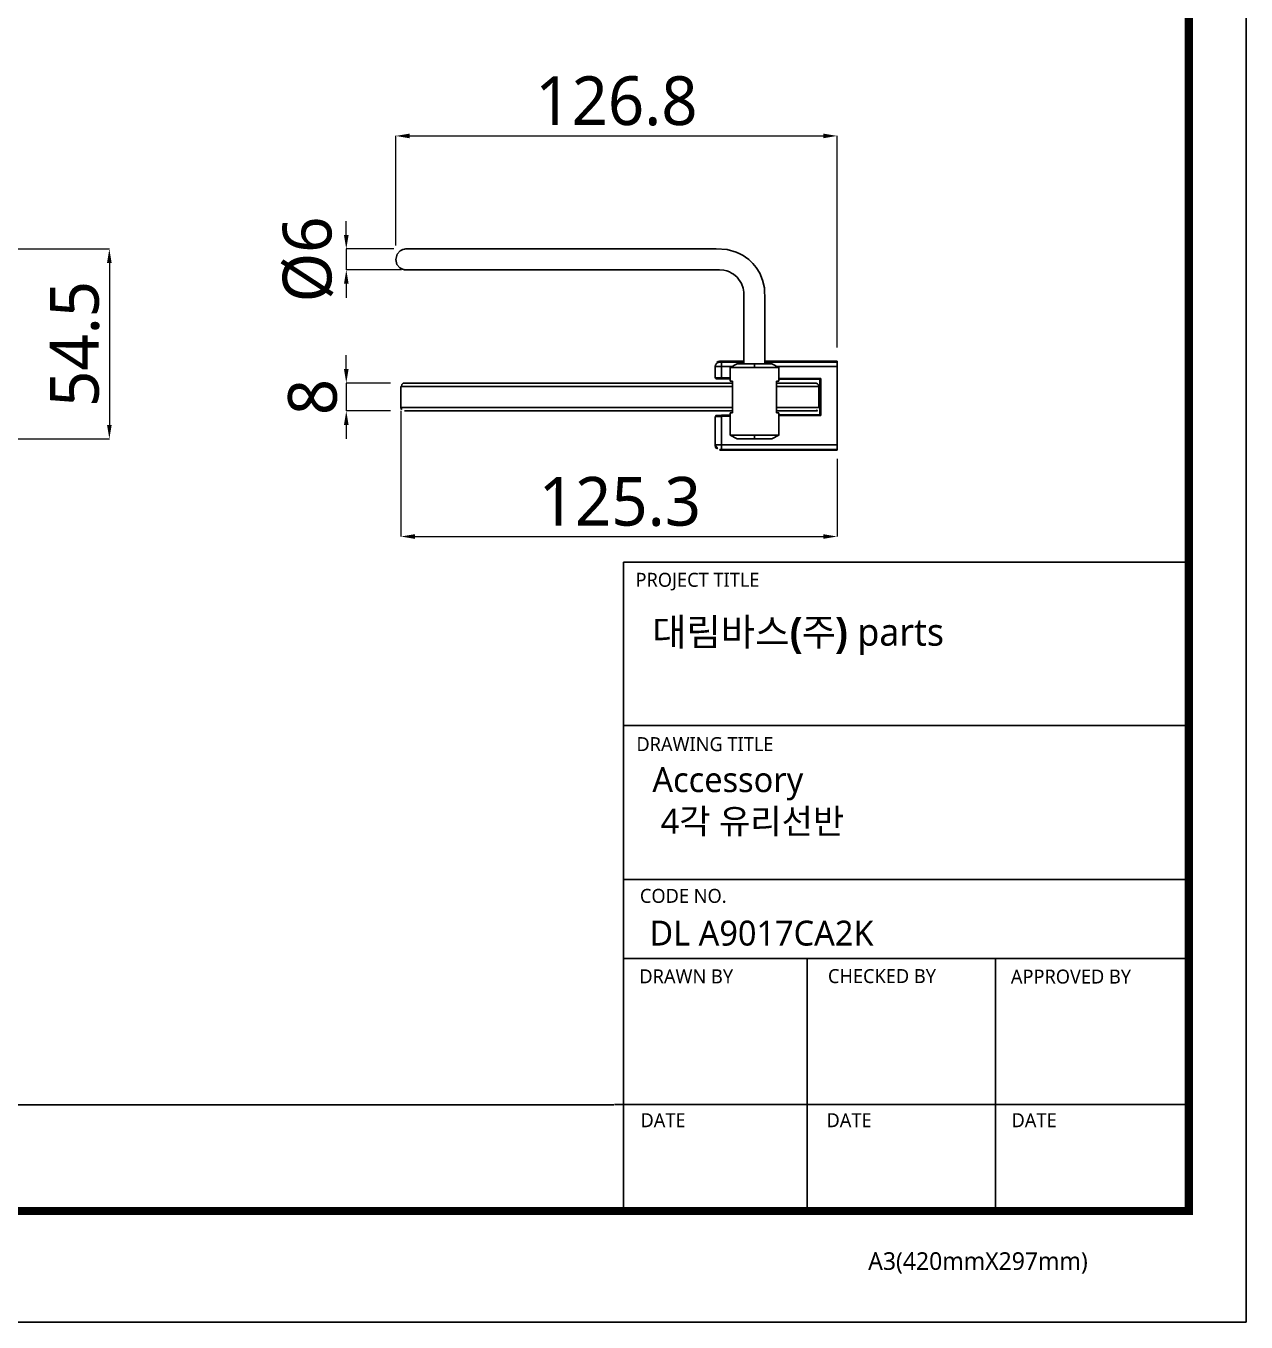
# Model space of a CAD drawing. Extents: x 16296677030 to 16296678045, y -37409617949 to -37409617205.
# Drawn here: x 16296677694.8 to 16296678045.1, y -37409617949.3 to -37409617577.3 of the extents above; entities that cross this region are included whole.
import ezdxf

# ---------------------------------------------------------------- set-up
doc = ezdxf.new("R2010")
doc.units = 0
doc.header["$LTSCALE"] = 10
doc.header["$MEASUREMENT"] = 0
doc.header["$PDMODE"] = 3
doc.header["$PDSIZE"] = -10
doc.layers.get('0').update_dxf_attribs({"linetype": 'CONTINUOUS'})
doc.layers.get('DEFPOINTS').update_dxf_attribs({"linetype": 'CONTINUOUS'})
doc.styles.add('Daelim Dimension', font='NanumGothic.ttf')
doc.dimstyles.new('DEFAULT', dxfattribs={"dimscale": 2, "dimtxt": 2, "dimasz": 2, "dimexe": 0, "dimexo": 2, "dimgap": 1, "dimtad": 1, "dimdec": 1, "dimzin": 9, "dimdsep": 46, "dimtxsty": 'Daelim Dimension', "dimcen": 0.5, "dimclrd": 252, "dimclre": 252, "dimclrt": 3, "dimadec": 1, "dimazin": 0, "dimtfac": 1, "dimtdec": 1, "dimtix": 1, "dimtmove": 0, "dimatfit": 3, "dimfxl": 1, "dimtolj": 1, "dimtzin": 1, "dimlwd": 9, "dimlwe": 9, "dimarcsym": 0})

# ---------------------------------------------------------------- blocks, each defined once
blk = doc.blocks.new('*D9')
at = {"color": 5, "lineweight": 9, "transparency": 16777216}
for p, q in [((16296677650.729179, -37409617641.293091), (16296677718.721411, -37409617641.293091)), ((16296677718.721411, -37409617645.293091), (16296677718.721411, -37409617691.789574)), ((16296677656.810591, -37409617695.789574), (16296677718.721411, -37409617695.789574))]:
    blk.add_line(p, q, dxfattribs=at)
at = {"color": 5, "transparency": 16777216}
for points in [[(16296677718.054741, -37409617645.293091), (16296677719.388069, -37409617645.293091), (16296677718.721411, -37409617641.293091)], [(16296677718.054741, -37409617691.789574), (16296677719.388069, -37409617691.789574), (16296677718.721411, -37409617695.789574)]]:
    blk.add_solid(points, dxfattribs=at)
at = {"layer": 'DEFPOINTS', "color": 0, "transparency": 16777216}
for p in [(16296677646.729179, -37409617641.293091), (16296677652.810591, -37409617695.789574), (16296677718.721411, -37409617695.789574)]:
    blk.add_point(p, dxfattribs=at)
at = {"color": 7, "transparency": 16777216, "insert": (16296677708.82011, -37409617668.541313), "char_height": 14, "attachment_point": 5, "rotation": 90, "style": 'Daelim Dimension'}
blk.add_mtext('\\A1;54.5', dxfattribs=at)
blk = doc.blocks.new('*D11')
at = {"color": 5, "lineweight": 9, "transparency": 16777216}
for p, q in [((16296677786.750389, -37409617675.789574), (16296677786.750389, -37409617671.789574)), ((16296677799.437929, -37409617679.789574), (16296677786.750389, -37409617679.789574)), ((16296677786.750389, -37409617679.789574), (16296677786.750389, -37409617687.789574)), ((16296677799.437929, -37409617687.789574), (16296677786.750389, -37409617687.789574)), ((16296677786.750389, -37409617691.789574), (16296677786.750389, -37409617695.789574))]:
    blk.add_line(p, q, dxfattribs=at)
at = {"color": 5, "transparency": 16777216}
for points in [[(16296677786.083719, -37409617675.789574), (16296677787.417061, -37409617675.789574), (16296677786.750389, -37409617679.789574)], [(16296677786.083719, -37409617691.789574), (16296677787.417061, -37409617691.789574), (16296677786.750389, -37409617687.789574)]]:
    blk.add_solid(points, dxfattribs=at)
at = {"layer": 'DEFPOINTS', "color": 0, "transparency": 16777216}
for p in [(16296677803.437929, -37409617679.789574), (16296677786.750389, -37409617687.789574), (16296677803.437929, -37409617687.789574)]:
    blk.add_point(p, dxfattribs=at)
at = {"color": 7, "transparency": 16777216, "insert": (16296677777.12949, -37409617683.789558), "char_height": 14, "attachment_point": 5, "rotation": 90, "style": 'Daelim Dimension'}
blk.add_mtext('\\A1;8', dxfattribs=at)
blk = doc.blocks.new('*D12')
at = {"color": 5, "lineweight": 9, "transparency": 16777216}
for p, q in [((16296677786.750389, -37409617637.289574), (16296677786.750389, -37409617633.289574)), ((16296677800.43425, -37409617641.289574), (16296677786.750389, -37409617641.289574)), ((16296677786.750389, -37409617641.289574), (16296677786.750389, -37409617647.289574)), ((16296677802.57218, -37409617647.289574), (16296677786.750389, -37409617647.289574)), ((16296677786.750389, -37409617651.289574), (16296677786.750389, -37409617655.289574))]:
    blk.add_line(p, q, dxfattribs=at)
at = {"color": 5, "transparency": 16777216}
for points in [[(16296677786.083719, -37409617637.289574), (16296677787.417061, -37409617637.289574), (16296677786.750389, -37409617641.289574)], [(16296677786.083719, -37409617651.289574), (16296677787.417061, -37409617651.289574), (16296677786.750389, -37409617647.289574)]]:
    blk.add_solid(points, dxfattribs=at)
at = {"layer": 'DEFPOINTS', "color": 0, "transparency": 16777216}
for p in [(16296677804.43425, -37409617641.289574), (16296677786.750389, -37409617647.289574), (16296677806.57218, -37409617647.289574)]:
    blk.add_point(p, dxfattribs=at)
at = {"color": 7, "transparency": 16777216, "insert": (16296677775.8076, -37409617644.289558), "char_height": 14, "attachment_point": 5, "rotation": 90, "style": 'Daelim Dimension'}
blk.add_mtext('\\A1;%%c6', dxfattribs=at)
blk = doc.blocks.new('*D13')
at = {"color": 5, "lineweight": 9, "transparency": 16777216}
for p, q in [((16296677802.437929, -37409617687.789551), (16296677802.437929, -37409617723.838226)), ((16296677927.691071, -37409617701.529091), (16296677927.691071, -37409617723.838226)), ((16296677806.437929, -37409617723.838226), (16296677923.691071, -37409617723.838226))]:
    blk.add_line(p, q, dxfattribs=at)
at = {"color": 5, "transparency": 16777216}
for points in [[(16296677806.437929, -37409617723.171562), (16296677806.437929, -37409617724.50489), (16296677802.437929, -37409617723.838226)], [(16296677923.691071, -37409617723.171562), (16296677923.691071, -37409617724.50489), (16296677927.691071, -37409617723.838226)]]:
    blk.add_solid(points, dxfattribs=at)
at = {"layer": 'DEFPOINTS', "color": 0, "transparency": 16777216}
for p in [(16296677802.437929, -37409617683.789551), (16296677927.691071, -37409617697.529091), (16296677927.691071, -37409617723.838226)]:
    blk.add_point(p, dxfattribs=at)
at = {"color": 7, "transparency": 16777216, "insert": (16296677865.30554, -37409617713.856827), "char_height": 14, "attachment_point": 5, "style": 'Daelim Dimension'}
blk.add_mtext('\\A1;125.3', dxfattribs=at)
blk = doc.blocks.new('*D17')
at = {"color": 5, "lineweight": 9, "transparency": 16777216}
for p, q in [((16296677800.93792, -37409617640.289551), (16296677800.93792, -37409617608.84697)), ((16296677804.93792, -37409617608.84697), (16296677923.691071, -37409617608.84697)), ((16296677927.691071, -37409617669.547821), (16296677927.691071, -37409617608.84697))]:
    blk.add_line(p, q, dxfattribs=at)
at = {"color": 5, "transparency": 16777216}
for points in [[(16296677804.93792, -37409617608.180313), (16296677804.93792, -37409617609.513634), (16296677800.93792, -37409617608.84697)], [(16296677923.691071, -37409617608.180313), (16296677923.691071, -37409617609.513634), (16296677927.691071, -37409617608.84697)]]:
    blk.add_solid(points, dxfattribs=at)
at = {"layer": 'DEFPOINTS', "color": 0, "transparency": 16777216}
for p in [(16296677927.691071, -37409617608.84697), (16296677800.93792, -37409617644.289551), (16296677927.691071, -37409617673.547821)]:
    blk.add_point(p, dxfattribs=at)
at = {"color": 7, "transparency": 16777216, "insert": (16296677864.314501, -37409617598.86557), "char_height": 14, "attachment_point": 5, "style": 'Daelim Dimension'}
blk.add_mtext('\\A1;126.8', dxfattribs=at)

msp = doc.modelspace()

# ---------------------------------------------------------------- linework, layer by layer
at = {"color": 7, "linetype": 'Continuous'}
for p, q in [((16296677800.93792, -37409617644.289551), (16296677800.937929, -37409617644.289551)), ((16296677803.937929, -37409617641.289551), (16296677802.895081, -37409617641.488457)), ((16296677802.874281, -37409617647.08667), (16296677803.937929, -37409617647.289551)), ((16296677900.93792, -37409617673.547821), (16296677893.99107, -37409617673.547821)), ((16296677898.937759, -37409617674.289551), (16296677896.92491, -37409617675.295937)), ((16296677903.937929, -37409617674.289551), (16296677898.93811, -37409617674.289551)), ((16296677908.93668, -37409617674.289551), (16296677903.937929, -37409617674.289551)), ((16296677927.691071, -37409617673.547821), (16296677906.937929, -37409617673.547821)), ((16296677910.950859, -37409617675.295937), (16296677908.93803, -37409617674.289551)), ((16296677927.691071, -37409617673.773148), (16296677927.691071, -37409617673.547821)), ((16296677927.691071, -37409617675.072861), (16296677927.691071, -37409617673.773148)), ((16296677892.691071, -37409617675.056396), (16296677892.691071, -37409617674.847801)), ((16296677892.691071, -37409617678.241783), (16296677892.691071, -37409617675.056396)), ((16296677896.937929, -37409617675.289627), (16296677896.937929, -37409617679.289551)), ((16296677910.937929, -37409617679.289551), (16296677910.937929, -37409617675.289581)), ((16296677927.691071, -37409617675.072861), (16296677927.691071, -37409617697.529091)), ((16296677802.437929, -37409617680.789551), (16296677802.437929, -37409617686.789551)), ((16296677802.437929, -37409617680.789551), (16296677802.62529, -37409617680.789551)), ((16296677803.437929, -37409617679.789551), (16296677803.069309, -37409617679.862877)), ((16296677803.437929, -37409617679.789551), (16296677812.437929, -37409617679.789551)), ((16296677812.437929, -37409617679.789551), (16296677897.61327, -37409617679.789551)), ((16296677894.475361, -37409617678.554741), (16296677892.988449, -37409617678.541763)), ((16296677894.475361, -37409617678.554741), (16296677896.937929, -37409617678.576233)), ((16296677896.937929, -37409617679.289551), (16296677897.61327, -37409617679.289551)), ((16296677897.61327, -37409617688.289551), (16296677897.61327, -37409617679.289551)), ((16296677910.262581, -37409617679.289551), (16296677910.937929, -37409617679.289551)), ((16296677910.262581, -37409617688.289551), (16296677910.262581, -37409617679.289551)), ((16296677910.262581, -37409617679.789551), (16296677921.437929, -37409617679.789551)), ((16296677910.937929, -37409617678.69841), (16296677922.691071, -37409617678.800972)), ((16296677922.437929, -37409617680.789551), (16296677922.437929, -37409617686.789551)), ((16296677922.691071, -37409617678.800972), (16296677922.691071, -37409617688.80098)), ((16296677803.437929, -37409617687.789551), (16296677812.437929, -37409617687.789551)), ((16296677812.437929, -37409617687.789551), (16296677897.61327, -37409617687.789551)), ((16296677894.475361, -37409617689.047211), (16296677892.988449, -37409617689.060188)), ((16296677896.937929, -37409617689.025719), (16296677894.475361, -37409617689.047211)), ((16296677896.937929, -37409617688.289551), (16296677896.937929, -37409617694.789558)), ((16296677897.61327, -37409617688.289551), (16296677896.937929, -37409617688.289551)), ((16296677910.262581, -37409617687.789551), (16296677921.437929, -37409617687.789551)), ((16296677910.937929, -37409617688.289551), (16296677910.262581, -37409617688.289551)), ((16296677910.937929, -37409617694.789551), (16296677910.937929, -37409617688.289551)), ((16296677922.691071, -37409617688.80098), (16296677910.937929, -37409617688.903549)), ((16296677892.691071, -37409617689.360184), (16296677892.691071, -37409617697.545563)), ((16296677896.924959, -37409617694.78318), (16296677898.937759, -37409617695.789551)), ((16296677898.939171, -37409617695.789551), (16296677903.937929, -37409617695.789551)), ((16296677903.937929, -37409617695.789551), (16296677908.93766, -37409617695.789551)), ((16296677908.93803, -37409617695.789551), (16296677910.95084, -37409617694.783157)), ((16296677892.691071, -37409617697.545563), (16296677892.691071, -37409617697.75296)), ((16296677893.99107, -37409617699.054131), (16296677927.691071, -37409617699.054131)), ((16296677927.691071, -37409617697.529091), (16296677927.691071, -37409617698.828796)), ((16296677927.691071, -37409617698.828796), (16296677927.691071, -37409617699.054131))]:
    msp.add_line(p, q, dxfattribs=at)
at = {"color": 2, "linetype": 'Continuous'}
for p, q in [((16296677893.99107, -37409617673.547821), (16296677893.99107, -37409617673.756668)), ((16296677894.48671, -37409617673.767029), (16296677900.937929, -37409617673.768219)), ((16296677903.937929, -37409617674.289551), (16296677903.937929, -37409617675.289551)), ((16296677906.937929, -37409617673.769333), (16296677927.691071, -37409617673.773148)), ((16296677894.475361, -37409617675.066742), (16296677897.38225, -37409617675.067284)), ((16296677894.475361, -37409617675.066742), (16296677894.475361, -37409617678.254753)), ((16296677910.498341, -37409617675.069687), (16296677927.691071, -37409617675.072861)), ((16296677802.62529, -37409617680.789551), (16296677812.437929, -37409617680.789551)), ((16296677812.437929, -37409617680.789551), (16296677897.61327, -37409617680.789551)), ((16296677894.475361, -37409617678.254753), (16296677896.937929, -37409617678.276253)), ((16296677910.262581, -37409617680.789551), (16296677922.437929, -37409617680.789551)), ((16296677910.937929, -37409617678.398422), (16296677922.988449, -37409617678.503593)), ((16296677922.988449, -37409617678.503593), (16296677922.988449, -37409617689.098373)), ((16296677802.437929, -37409617686.789551), (16296677812.437929, -37409617686.789551)), ((16296677812.437929, -37409617686.789551), (16296677897.61327, -37409617686.789551)), ((16296677910.262581, -37409617686.789551), (16296677922.437929, -37409617686.789551)), ((16296677922.988449, -37409617689.098373), (16296677910.937929, -37409617689.203529)), ((16296677896.937929, -37409617689.325706), (16296677894.475361, -37409617689.347198)), ((16296677894.475361, -37409617689.347198), (16296677894.475361, -37409617697.53521)), ((16296677903.937929, -37409617695.789551), (16296677903.937929, -37409617694.789551)), ((16296677893.99107, -37409617698.8452), (16296677893.99107, -37409617699.054131)), ((16296677894.475361, -37409617697.53521), (16296677927.691071, -37409617697.529091)), ((16296677927.691071, -37409617698.828796), (16296677894.48671, -37409617698.834923))]:
    msp.add_line(p, q, dxfattribs=at)
at = {"color": 5, "ltscale": 40}
for p, q in [((16296678028.6665, -37409617731.203087), (16296677866.35927, -37409617731.203087)), ((16296678028.6665, -37409617778.116966), (16296677866.35927, -37409617778.116966)), ((16296678028.6665, -37409617778.116966), (16296677866.35927, -37409617778.116966)), ((16296678028.6665, -37409617822.248894), (16296677866.35927, -37409617822.248894)), ((16296678028.6665, -37409617822.248894), (16296677866.35927, -37409617822.248894)), ((16296678028.6665, -37409617845.010323), (16296677866.35927, -37409617845.010323)), ((16296678028.6665, -37409617845.010323), (16296677866.35927, -37409617845.010323)), ((16296677919.07807, -37409617845.010323), (16296677919.07807, -37409617917.467598)), ((16296677973.18284, -37409617845.010323), (16296677973.18284, -37409617917.467598)), ((16296678028.6665, -37409617886.866119), (16296677863.793779, -37409617886.866119)), ((16296678028.6665, -37409617886.866119), (16296677867.6238, -37409617886.866119)), ((16296678028.6665, -37409617917.467598), (16296677889.568769, -37409617917.467598))]:
    msp.add_line(p, q, dxfattribs=at)
at = {"color": 5, "ltscale": 0.5}
msp.add_line((16296677866.35927, -37409617731.203087), (16296677866.35927, -37409617918.449379), dxfattribs=at)
at = {"color": 5}
msp.add_line((16296677045.86632, -37409617886.982193), (16296677863.59848, -37409617886.982193), dxfattribs=at)
at = {"ltscale": 0.5}
msp.add_lwpolyline([(16296677029.53594, -37409617949.330544), (16296678045.09594, -37409617949.330544), (16296678045.09594, -37409617205.210548), (16296677029.53594, -37409617205.210548)], close=True, dxfattribs=at)
at = {"color": 5, "linetype": 'ByBlock', "lineweight": 200, "const_width": 2.34}
msp.add_lwpolyline([(16296677045.86632, -37409617917.467987), (16296678028.666321, -37409617917.467987), (16296678028.666321, -37409617222.487984), (16296677045.86632, -37409617222.487984)], close=True, dxfattribs=at)
at = {"color": 7, "linetype": 'Continuous', "flags": 128}
for points in [[(16296677803.55092, -37409617641.315269), (16296677803.455219, -37409617641.328644), (16296677802.968, -37409617641.450668), (16296677802.17725, -37409617641.860558), (16296677801.32658, -37409617642.812767), (16296677800.93792, -37409617644.289551)], [(16296677800.93792, -37409617644.289551), (16296677801.309971, -37409617645.736572), (16296677802.13555, -37409617646.687767), (16296677802.92124, -37409617647.112022), (16296677803.424101, -37409617647.245216), (16296677803.51811, -37409617647.259033)], [(16296677803.754761, -37409617641.297394), (16296677803.638941, -37409617641.304489), (16296677803.56168, -37409617641.31324), (16296677803.51335, -37409617641.319748), (16296677803.498541, -37409617641.321899)], [(16296677906.937929, -37409617674.289551), (16296677906.937929, -37409617668.919746), (16296677906.93792, -37409617664.141861), (16296677906.937941, -37409617659.890617), (16296677906.937851, -37409617656.056793), (16296677906.808069, -37409617652.457603), (16296677906.28277, -37409617650.20993), (16296677905.45109, -37409617648.258087), (16296677904.458151, -37409617646.652893), (16296677903.46339, -37409617645.442833), (16296677902.29323, -37409617644.328049), (16296677901.359791, -37409617643.614929), (16296677900.680719, -37409617643.179626), (16296677899.755699, -37409617642.662621), (16296677898.66523, -37409617642.178612), (16296677896.11062, -37409617641.469818), (16296677892.947491, -37409617641.292068), (16296677889.699261, -37409617641.289619), (16296677885.79184, -37409617641.289482), (16296677879.106991, -37409617641.289551), (16296677872.350281, -37409617641.289543), (16296677848.44137, -37409617641.289551), (16296677838.74218, -37409617641.289551), (16296677828.97163, -37409617641.289551), (16296677824.013809, -37409617641.289551), (16296677819.10013, -37409617641.289551), (16296677816.537239, -37409617641.289551), (16296677814.06922, -37409617641.289551), (16296677811.535061, -37409617641.289551), (16296677809.231131, -37409617641.289551), (16296677807.148899, -37409617641.289551), (16296677805.51922, -37409617641.289551), (16296677804.43425, -37409617641.289551), (16296677803.936769, -37409617641.289551), (16296677803.93689, -37409617641.289551)], [(16296677803.50091, -37409617647.257553), (16296677803.499981, -37409617647.257423), (16296677803.52199, -37409617647.260567), (16296677803.567169, -37409617647.266563), (16296677803.63299, -37409617647.27401), (16296677803.6966, -37409617647.279831), (16296677803.75256, -37409617647.283821), (16296677803.93796, -37409617647.289551), (16296677803.93779, -37409617647.289551), (16296677803.938459, -37409617647.289551), (16296677803.93721, -37409617647.289551), (16296677803.999781, -37409617647.289551), (16296677804.58004, -37409617647.289551), (16296677805.73798, -37409617647.289551), (16296677807.406361, -37409617647.289551), (16296677809.482491, -37409617647.289551), (16296677811.763359, -37409617647.289551), (16296677815.31168, -37409617647.289551), (16296677818.97957, -37409617647.289551), (16296677822.471149, -37409617647.289551), (16296677825.99432, -37409617647.289551), (16296677829.56579, -37409617647.289551), (16296677843.253889, -37409617647.289551), (16296677862.80348, -37409617647.289551), (16296677882.94521, -37409617647.289558), (16296677886.347179, -37409617647.289513), (16296677889.517599, -37409617647.289627), (16296677892.16046, -37409617647.290314), (16296677893.914619, -37409617647.286583), (16296677895.113359, -37409617647.387863), (16296677895.994841, -37409617647.601479), (16296677896.785, -37409617647.891861), (16296677897.398029, -37409617648.20697), (16296677897.97003, -37409617648.56636), (16296677898.935921, -37409617649.388786), (16296677900.216101, -37409617651.195587), (16296677900.71382, -37409617652.532303), (16296677900.91214, -37409617653.683243), (16296677900.938259, -37409617655.217422), (16296677900.93786, -37409617657.267418), (16296677900.937941, -37409617659.53656), (16296677900.93792, -37409617663.882591), (16296677900.937929, -37409617668.769974), (16296677900.937929, -37409617674.289551)], [(16296677803.08239, -37409617679.855133), (16296677802.656811, -37409617680.220734), (16296677802.621059, -37409617680.789551)], [(16296677892.988449, -37409617678.541763), (16296677892.881069, -37409617678.520882), (16296677892.78483, -37409617678.459641), (16296677892.716459, -37409617678.362556), (16296677892.697611, -37409617678.30407), (16296677892.691071, -37409617678.241783)], [(16296677921.437929, -37409617679.789551), (16296677921.54899, -37409617679.795738), (16296677921.60409, -37409617679.803452), (16296677921.63146, -37409617679.808456), (16296677921.64509, -37409617679.811241), (16296677921.65189, -37409617679.812714), (16296677921.655279, -37409617679.813461), (16296677921.656981, -37409617679.813843), (16296677921.657829, -37409617679.814034), (16296677921.658251, -37409617679.814133), (16296677921.65847, -37409617679.814171), (16296677921.658569, -37409617679.814194), (16296677921.65863, -37409617679.814209), (16296677921.658649, -37409617679.814217), (16296677921.658661, -37409617679.814217), (16296677922.08297, -37409617680.025414), (16296677922.227079, -37409617680.175362), (16296677922.332451, -37409617680.342537), (16296677922.41168, -37409617680.561951), (16296677922.437929, -37409617680.789551)], [(16296677909.691059, -37409617699.004143), (16296677909.46991, -37409617699.017593), (16296677908.72657, -37409617699.029228), (16296677907.49811, -37409617699.036903), (16296677906.00337, -37409617699.040703), (16296677904.298901, -37409617699.041527), (16296677902.69788, -37409617699.039421), (16296677901.28347, -37409617699.033989), (16296677900.26321, -37409617699.024551), (16296677899.746861, -37409617699.011147), (16296677899.69108, -37409617699.003983)]]:
    msp.add_lwpolyline(points, dxfattribs=at)
at = {"color": 2, "linetype": 'Continuous', "flags": 128}
for points in [[(16296677892.691071, -37409617675.056396), (16296677892.716049, -37409617674.802834), (16296677892.79003, -37409617674.559013), (16296677892.91016, -37409617674.334312), (16296677893.071831, -37409617674.137352), (16296677893.268829, -37409617673.975723), (16296677893.49358, -37409617673.855614), (16296677893.73745, -37409617673.781647), (16296677893.99107, -37409617673.756668)], [(16296677894.48671, -37409617673.767029), (16296677894.296289, -37409617673.766197), (16296677894.13583, -37409617673.763939), (16296677894.0287, -37409617673.760582), (16296677893.99107, -37409617673.756668)], [(16296677894.48671, -37409617673.767029), (16296677894.48452, -37409617673.796593), (16296677894.48242, -37409617673.873657), (16296677894.48048, -37409617673.995377), (16296677894.478769, -37409617674.157181), (16296677894.47736, -37409617674.353012), (16296677894.47629, -37409617674.575546), (16296677894.47562, -37409617674.816467), (16296677894.475361, -37409617675.066742)], [(16296677892.691071, -37409617675.056396), (16296677892.744711, -37409617675.058823), (16296677892.890619, -37409617675.060913), (16296677893.1049, -37409617675.062683), (16296677893.36392, -37409617675.064133), (16296677893.934401, -37409617675.066078), (16296677894.475361, -37409617675.066742)], [(16296677903.937929, -37409617675.289551), (16296677901.655991, -37409617675.289421), (16296677899.594179, -37409617675.289703), (16296677898.02207, -37409617675.289619), (16296677897.11693, -37409617675.28968), (16296677897.025379, -37409617675.289627)], [(16296677910.85047, -37409617675.289581), (16296677910.89506, -37409617675.289551), (16296677910.246861, -37409617675.289421), (16296677908.887381, -37409617675.289398), (16296677906.969891, -37409617675.289413), (16296677904.71056, -37409617675.289543), (16296677903.937929, -37409617675.289551)], [(16296677892.691071, -37409617678.241783), (16296677892.819441, -37409617678.242722), (16296677892.98332, -37409617678.243912), (16296677893.21274, -37409617678.245567), (16296677893.691771, -37409617678.249107), (16296677894.04637, -37409617678.251663), (16296677894.475361, -37409617678.254753)], [(16296677894.475361, -37409617678.554741), (16296677894.474899, -37409617678.548973), (16296677894.47456, -37409617678.531898), (16296677894.47435, -37409617678.504173), (16296677894.474279, -37409617678.466873), (16296677894.47435, -37409617678.42141), (16296677894.47456, -37409617678.369537), (16296677894.474899, -37409617678.313278), (16296677894.475361, -37409617678.254753)], [(16296677922.988449, -37409617678.503593), (16296677922.888849, -37409617678.602524), (16296677922.7959, -37409617678.695198), (16296677922.753349, -37409617678.737823), (16296677922.722191, -37409617678.769089), (16296677922.698851, -37409617678.792847), (16296677922.691071, -37409617678.800972)], [(16296677894.475361, -37409617689.047211), (16296677894.474899, -37409617689.052979), (16296677894.47456, -37409617689.070053), (16296677894.47435, -37409617689.097778), (16296677894.474279, -37409617689.135094), (16296677894.47435, -37409617689.180542), (16296677894.47456, -37409617689.232407), (16296677894.474899, -37409617689.288681), (16296677894.475361, -37409617689.347198)], [(16296677922.988449, -37409617689.098373), (16296677922.89477, -37409617689.005386), (16296677922.797199, -37409617688.908348), (16296677922.7542, -37409617688.865303), (16296677922.722771, -37409617688.833672), (16296677922.69899, -37409617688.809334), (16296677922.691071, -37409617688.80098)], [(16296677894.475361, -37409617689.347198), (16296677894.046391, -37409617689.350288), (16296677893.691799, -37409617689.352837), (16296677893.21274, -37409617689.356377), (16296677892.98333, -37409617689.35804), (16296677892.81945, -37409617689.35923), (16296677892.691071, -37409617689.360184)], [(16296677903.937929, -37409617694.789551), (16296677901.655991, -37409617694.78968), (16296677899.594179, -37409617694.789413), (16296677898.02207, -37409617694.789482), (16296677897.11693, -37409617694.789421), (16296677897.025379, -37409617694.789467)], [(16296677910.85047, -37409617694.78952), (16296677910.89506, -37409617694.789551), (16296677910.246861, -37409617694.78968), (16296677908.887381, -37409617694.789703), (16296677906.969891, -37409617694.789703), (16296677904.71056, -37409617694.789574), (16296677903.937929, -37409617694.789551)], [(16296677892.691071, -37409617697.545563), (16296677892.744711, -37409617697.543137), (16296677892.890619, -37409617697.541054), (16296677893.1049, -37409617697.539268), (16296677893.36392, -37409617697.537819), (16296677893.934401, -37409617697.535873), (16296677894.475361, -37409617697.53521)], [(16296677893.99107, -37409617698.8452), (16296677894.02317, -37409617698.841713), (16296677894.069, -37409617698.83979), (16296677894.131229, -37409617698.838127), (16296677894.215759, -37409617698.836662), (16296677894.311359, -37409617698.835617), (16296677894.48671, -37409617698.834923)], [(16296677894.475361, -37409617697.53521), (16296677894.47562, -37409617697.785477), (16296677894.47629, -37409617698.026413), (16296677894.47736, -37409617698.24894), (16296677894.478769, -37409617698.444771), (16296677894.48048, -37409617698.606583), (16296677894.48242, -37409617698.728287), (16296677894.48452, -37409617698.805367), (16296677894.48671, -37409617698.834923)], [(16296677899.69108, -37409617699.003983), (16296677899.91176, -37409617698.988426), (16296677900.654181, -37409617698.970161), (16296677901.888981, -37409617698.953979), (16296677903.38166, -37409617698.944054), (16296677905.081289, -37409617698.941643), (16296677906.680679, -37409617698.947601), (16296677908.09989, -37409617698.960678), (16296677909.11833, -37409617698.978142), (16296677909.634041, -37409617698.99633), (16296677909.691059, -37409617699.004143)]]:
    msp.add_lwpolyline(points, dxfattribs=at)
at = {"color": 7, "linetype": 'Continuous'}
for centre, radius, start, end in [((16296677893.99107, -37409617674.847816), 1.300003, 90.00010928, 180), ((16296677803.438231, -37409617686.789574), 0.999984, 180, 269.982624), ((16296677892.99107, -37409617689.360184), 0.3, 90.49997623, 180), ((16296677921.437929, -37409617686.789551), 1, 270, 0), ((16296677893.99107, -37409617697.754128), 1.300003, 180, 269.99989072)]:
    msp.add_arc(centre, radius, start, end, dxfattribs=at)
at = {"color": 2, "linetype": 'Continuous'}
msp.add_arc((16296677893.99086, -37409617697.545403), 1.299793, 180, 270.00907049, dxfattribs=at)

# ---------------------------------------------------------------- texts
at = {"color": 5, "ltscale": 40, "style": 'Daelim Dimension'}
for s, height, p in [('PROJECT TITLE', 4.00765758, (16296677869.795259, -37409617738.267517)), ('DRAWING TITLE', 4.00765758, (16296677870.05221, -37409617785.435501)), ('CODE NO.', 4.0076576, (16296677871.05722, -37409617828.993797)), ('DRAWN BY', 4.0076576, (16296677870.900061, -37409617852.094887)), ('CHECKED BY', 4.0076576, (16296677925.04793, -37409617852.023819)), ('APPROVED BY', 4.00765758, (16296677977.56282, -37409617852.153267)), ('DATE', 4.0076576, (16296677871.213091, -37409617893.400574)), ('DATE', 4.0076576, (16296677924.621771, -37409617893.400574)), ('DATE', 4.0076576, (16296677977.74711, -37409617893.400574)), ('A3(420mmX297mm)', 5.05809927, (16296677936.60301, -37409617934.340477))]:
    msp.add_text(s, height=height, dxfattribs=at).set_placement(p)
at = {"attachment_point": 1, "style": 'Daelim Dimension'}
for s, insert, char_height, width in [('{\\fPretendard Variable SemiBold|b0|i0|c129|p2;\\C7;대림바스(주)} parts', (16296677874.56218, -37409617747.318367), 7.85616123, 126.26628788), (' Accessory\\P  4각 유리선반', (16296677872.20402, -37409617790.039719), 7.154784, 110.87303948), ('DL A9017CA2K', (16296677873.79859, -37409617834.102997), 7.154784, 120.40769861)]:
    msp.add_mtext(s, dxfattribs=dict(at, insert=insert, char_height=char_height, width=width))

# ---------------------------------------------------------------- dimensions: what is measured, and where the dimension line sits
at = {"color": 5}
dim = msp.add_linear_dim(base=(16296677927.691071, -37409617608.84697), p1=(16296677800.93792, -37409617644.289551), p2=(16296677927.691071, -37409617673.547821), dimstyle='DEFAULT', override={"dimtxt": 7, "dimclrd": 5, "dimclre": 5, "dimclrt": 7}, dxfattribs=at)
dim.commit()
dim.dimension.update_dxf_attribs({"geometry": '*D17', "text_midpoint": (16296677864.314501, -37409617598.86557)})
dim = msp.add_linear_dim(base=(16296677786.750389, -37409617647.289574), p1=(16296677804.43425, -37409617641.289551), p2=(16296677806.57217, -37409617647.289551), angle=90, text='%%c<>', dimstyle='DEFAULT', override={"dimtxt": 7, "dimclrd": 5, "dimclre": 5, "dimclrt": 7}, dxfattribs=at)
dim.commit()
dim.dimension.update_dxf_attribs({"geometry": '*D12', "text_midpoint": (16296677786.75038, -37409617644.289558), "dimtype": 160})
for base, p1, p2, picture, middle in [((16296677718.721411, -37409617695.789574), (16296677646.72917, -37409617641.293083), (16296677652.810579, -37409617695.789551), '*D9', (16296677718.72139, -37409617668.541313)), ((16296677786.750389, -37409617687.789574), (16296677803.437929, -37409617679.789551), (16296677803.437929, -37409617687.789551), '*D11', (16296677786.75038, -37409617683.789558))]:
    dim = msp.add_linear_dim(base=base, p1=p1, p2=p2, angle=90, dimstyle='DEFAULT', override={"dimtxt": 7, "dimclrd": 5, "dimclre": 5, "dimclrt": 7}, dxfattribs=at)
    dim.commit()
    dim.dimension.update_dxf_attribs({"geometry": picture, "text_midpoint": middle, "dimtype": 160})
dim = msp.add_linear_dim(base=(16296677927.691071, -37409617723.838226), p1=(16296677802.437929, -37409617683.789551), p2=(16296677927.691071, -37409617697.529091), dimstyle='DEFAULT', override={"dimtxt": 7, "dimclrd": 5, "dimclre": 5, "dimclrt": 7}, dxfattribs=at)
dim.commit()
dim.dimension.update_dxf_attribs({"geometry": '*D13', "text_midpoint": (16296677865.30554, -37409617723.838226), "dimtype": 160})

doc.saveas('drawing.dxf')
